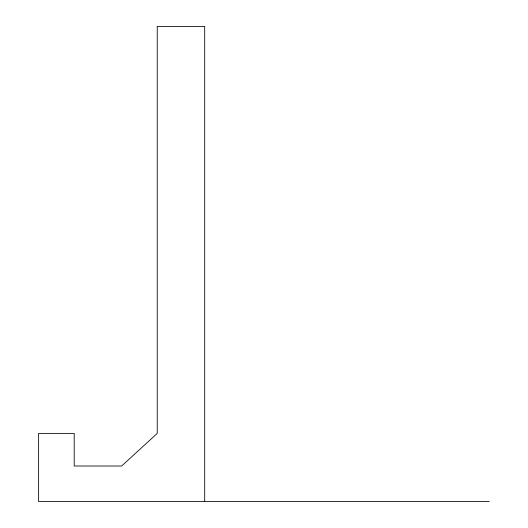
<?xml version="1.0" encoding="UTF-8"?>
<svg xmlns="http://www.w3.org/2000/svg" width="528" height="528" viewBox="0 0 528 528"><rect width="100%" height="100%" fill="white"/><g stroke="black" fill="none" stroke-linecap="round" stroke-linejoin="round"><path stroke-width="0.79" d="M489.383 501.6L38.617 501.6L38.617 433.396L74.204 433.396L74.204 466.013L121.651 466.013L157.238 433.396L157.238 26.4L204.692 26.4L204.692 501.6"/></g></svg>
